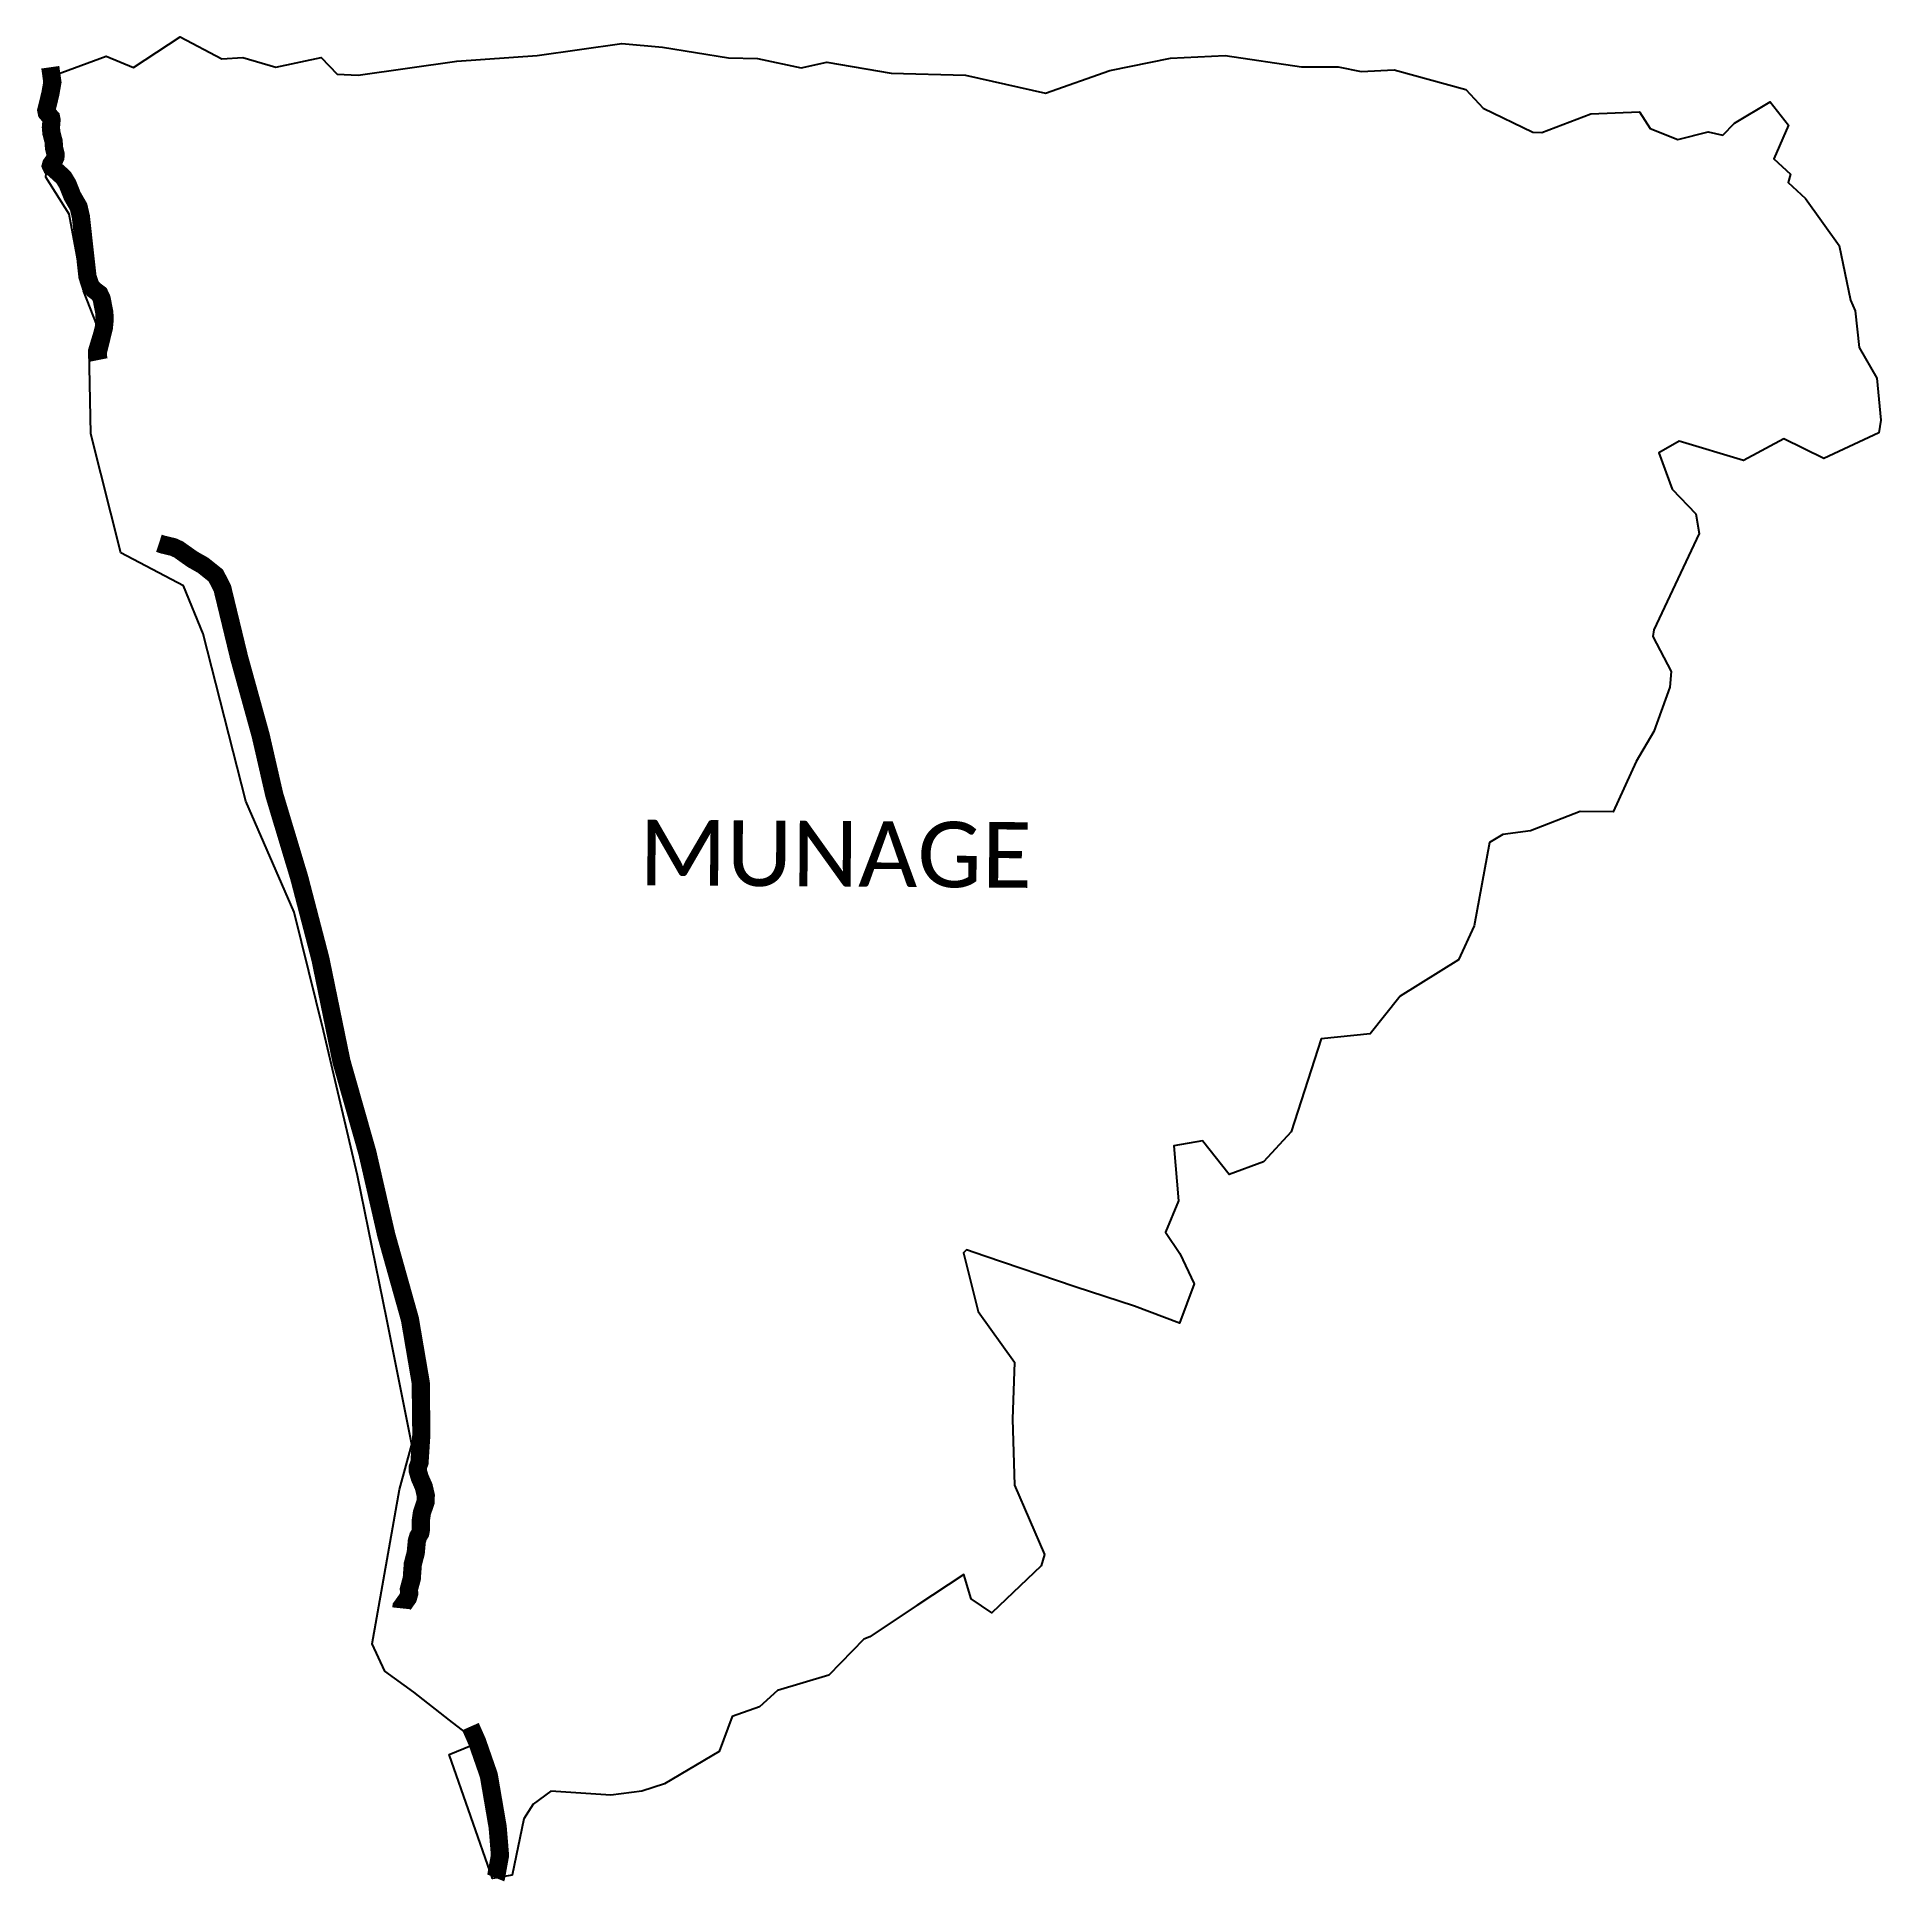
# Model space of a CAD drawing. Header units: metres. Extents: x 330626 to 335694, y 1793023 to 1798110.
import ezdxf

# ---------------------------------------------------------------- set-up
doc = ezdxf.new("R2010")
doc.units = ezdxf.units.M
doc.layers.add('NATURALLY PROTECTED', color=3, linetype='Continuous')
doc.layers.add('VILLAGE NAME', color=250, linetype='Continuous')

msp = doc.modelspace()

# ---------------------------------------------------------------- linework, layer by layer
at = {"color": 3}
msp.add_lwpolyline([(330677.2, 1798005.8), (330816.3, 1798057.4), (330890.9, 1798026.7), (331019.3, 1798110.2), (331133.9, 1798050.4), (331191.9, 1798053.9), (331282.3, 1798026.8), (331407.1, 1798053.9), (331450.6, 1798008.2), (331508.4, 1798005.6), (331780.1, 1798043.7), (332000.4, 1798059.1), (332233.4, 1798091.9), (332345.3, 1798082.5), (332526.6, 1798053.2), (332606.4, 1798050.7), (332726.1, 1798025.2), (332796.9, 1798040.7), (332973.6, 1798010.5), (333177.8, 1798005.3), (333397.3, 1797956), (333574.2, 1798017.8), (333741.2, 1798052.4), (333891.4, 1798059.5), (334101.2, 1798027.9), (334202, 1798028), (334265, 1798015.1), (334356.4, 1798019.6), (334553.1, 1797965.4), (334600.7, 1797914.1), (334737, 1797848.5), (334762, 1797847.9), (334896.7, 1797898.9), (335030, 1797904.6), (335060, 1797858.7), (335135.5, 1797828.8), (335219, 1797849.6), (335259.7, 1797840.2), (335291.2, 1797873.1), (335389.3, 1797931.6), (335439.7, 1797867.5), (335399.8, 1797775.6), (335445.1, 1797733.1), (335439.3, 1797710.1), (335486.7, 1797666.3), (335579.1, 1797537.3), (335610.5, 1797387), (335622.8, 1797356.9), (335634, 1797256.8), (335682.5, 1797172.1), (335694, 1797056.8), (335688.2, 1797021.7), (335536.6, 1796951.3), (335427.4, 1797005.6), (335316, 1796945.7), (335139.1, 1796998.7), (335083.8, 1796966.9), (335120.2, 1796866.8), (335185.6, 1796799.1), (335194.6, 1796745.1), (335069.6, 1796480.5), (335067, 1796461.7), (335117, 1796365.6), (335114.1, 1796322.2), (335069.9, 1796200.5), (335021, 1796118.5), (334958.1, 1795979.6), (334866.9, 1795980.6), (334730.7, 1795927.8), (334654.4, 1795917), (334618, 1795895), (334575.9, 1795666.5), (334532.4, 1795572.7), (334372.9, 1795472.6), (334290.2, 1795369.2), (334155, 1795355.1), (334072.5, 1795099.5), (333997.3, 1795017.5), (333902.6, 1794982.1), (333829.2, 1795074.7), (333750.2, 1795061.5), (333762.9, 1794910.1), (333727.6, 1794823.9), (333767.2, 1794765.3), (333806.7, 1794682.2), (333766.4, 1794573.5), (333642, 1794620.7), (333479, 1794673.6), (333231, 1794758.1), (333180.7, 1794775.3), (333172.7, 1794766.7), (333212.8, 1794605.6), (333312.3, 1794466.5), (333306.6, 1794309.8), (333312.6, 1794128.3), (333395.4, 1793937.7), (333385.5, 1793906.8), (333250.5, 1793776.9), (333193.1, 1793815.9), (333173, 1793882.7), (333043.8, 1793797.1), (332932, 1793723), (332914.7, 1793711.6), (332898.8, 1793704.6), (332802.3, 1793606.1), (332660.8, 1793563.6), (332611.9, 1793519), (332536.2, 1793492.3), (332500.4, 1793395.8), (332350.5, 1793307.1), (332288.7, 1793287.1), (332202.9, 1793276.1), (332037.9, 1793286.8), (331989.9, 1793250.7), (331963.5, 1793210.8), (331931.8, 1793056.1), (331877.4, 1793046.7), (331758.4, 1793388.1), (331839.1, 1793420.2), (331760, 1793482), (331661.6, 1793559.1), (331581.8, 1793616.4), (331547.5, 1793691.9), (331622.6, 1794116), (331656, 1794240.5), (331587.6, 1794583.4), (331506.7, 1794979.3), (331413.1, 1795377.9), (331332.3, 1795704.2), (331199.9, 1796009.1), (331082.3, 1796469), (331028.2, 1796601.4), (330856.6, 1796691.6), (330774.3, 1797019.4), (330769.7, 1797249.3), (330790.6, 1797318.4), (330754.1, 1797412.2), (330714.5, 1797623.4), (330650.4, 1797725.2), (330677.2, 1798005.8)], dxfattribs=at)
at = {"layer": 'NATURALLY PROTECTED', "color": 116, "true_color": 0x136734, "const_width": 50, "flags": 128}
for points in [[(330662.4, 1798027), (330668.2, 1797986.1), (330662.6, 1797954), (330657.8, 1797934.3), (330653.6, 1797916.9), (330651.5, 1797908.6), (330652.9, 1797901.7), (330659.6, 1797894), (330664.7, 1797888.2), (330665.9, 1797882.3), (330664.6, 1797867.1), (330664.1, 1797861.6), (330665.5, 1797846.2), (330668.2, 1797836), (330671.7, 1797822.6), (330672.6, 1797805.3), (330676.7, 1797788.7), (330676.5, 1797779.7), (330672.2, 1797770.1), (330665.1, 1797760.4), (330664, 1797756.4), (330665.9, 1797752.3), (330673.1, 1797747.5), (330680.5, 1797740.7), (330688.7, 1797733.3), (330698.9, 1797723.9), (330710, 1797705.7), (330722.7, 1797673.5), (330740.2, 1797643.1), (330746.5, 1797615.9), (330752.8, 1797558.6), (330758.5, 1797506.7), (330764.6, 1797451.5), (330772.7, 1797426.3), (330781.4, 1797415.9), (330797.3, 1797403.9), (330803.6, 1797390.4), (330810.9, 1797352.6), (330811.9, 1797333.7), (330809.6, 1797310.5), (330802.6, 1797282), (330797.9, 1797262.9), (330793.5, 1797244.8), (330793.3, 1797232.2), (330795.3, 1797222.2)], [(330961, 1796718.1), (330971.3, 1796714.7), (331000.6, 1796707.7), (331015.1, 1796701), (331035.8, 1796686.3), (331053.1, 1796674.1), (331082.6, 1796657.3), (331117.2, 1796629.6), (331135.3, 1796594.5), (331147, 1796546.1), (331181.5, 1796403.5), (331240.7, 1796189.5), (331278, 1796026.8), (331346.7, 1795798.4), (331404.7, 1795575.6), (331462.7, 1795293.3), (331534.1, 1795041.9), (331586, 1794815.6), (331650.8, 1794584.6), (331680.6, 1794409.8), (331682.3, 1794267.8), (331679.2, 1794220.8), (331677.2, 1794190.7), (331672.4, 1794176.9), (331672.6, 1794167.1), (331678.1, 1794148.5), (331689, 1794123.7), (331694.4, 1794100.3), (331694, 1794082.4), (331683.8, 1794052.3), (331680.7, 1794030.8), (331681.1, 1794005.9), (331679.4, 1793996.7), (331673.3, 1793986.4), (331669.9, 1793974.8), (331666.8, 1793941.9), (331663, 1793927.4), (331658.9, 1793911.6), (331657.1, 1793887.3), (331656, 1793871.5), (331651.4, 1793854.6), (331648, 1793841.7), (331648.9, 1793830.5), (331645.5, 1793818.3), (331636.1, 1793805), (331627.7, 1793793.4), (331627.3, 1793789.6)], [(331817.2, 1793464.4), (331835.5, 1793423), (331867.6, 1793330.7), (331892, 1793188.3), (331898.4, 1793110.4), (331887.7, 1793051), (331886.6, 1793048.3)]]:
    msp.add_lwpolyline(points, dxfattribs=at)

# ---------------------------------------------------------------- texts
at = {"layer": 'VILLAGE NAME', "insert": (332281.6, 1795958.2), "char_height": 180.345, "attachment_point": 1, "rotation": 359.6139}
msp.add_mtext_dynamic_manual_height_columns('{\\fCalibri|b0|i0|c0|p34;MUNAGE}', width=1779.605, gutter_width=901.7, heights=[0], dxfattribs=at)

doc.saveas('drawing.dxf')
